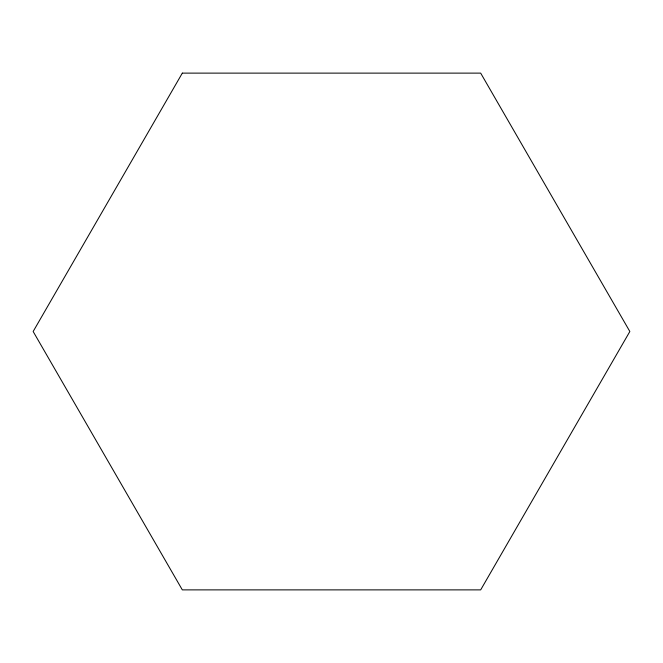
<?xml version="1.0" encoding="UTF-8"?>
<svg xmlns="http://www.w3.org/2000/svg" width="663" height="663" viewBox="0 0 663 663"><rect width="100%" height="100%" fill="white"/><g stroke="black" fill="none" stroke-linecap="round" stroke-linejoin="round"><path stroke-width="0.99" d="M182.325 73.121L33.15 331.5L182.325 589.879L480.675 589.879L629.85 331.5L480.675 73.121L182.325 73.121"/></g></svg>
